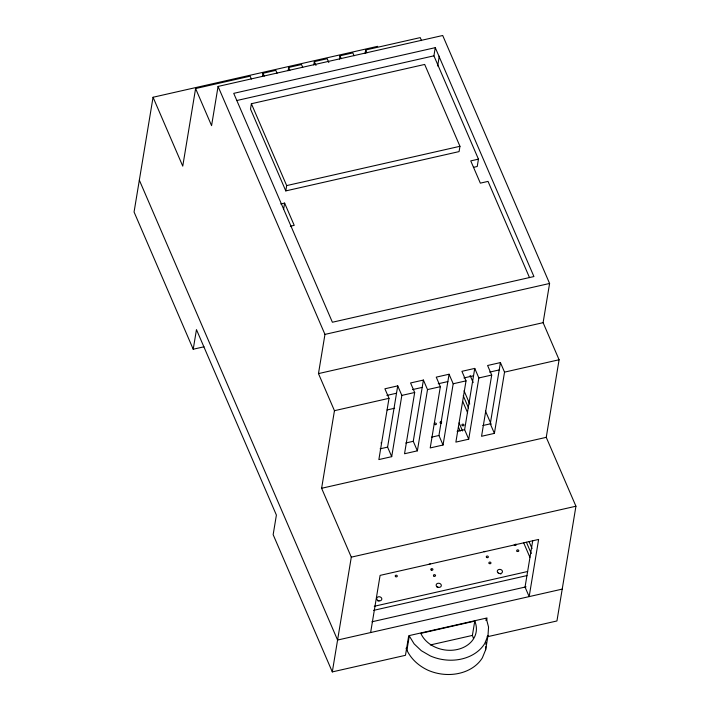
<?xml version="1.0" encoding="UTF-8"?>
<svg xmlns="http://www.w3.org/2000/svg" width="710" height="710" viewBox="0 0 710 710"><rect width="100%" height="100%" fill="white"/><g stroke="black" fill="none" stroke-linecap="round" stroke-linejoin="round"><path stroke-width="1.06" d="M406.049 648.23C410.052 658.188 418.288 665.696 427.89 670.187A41.073 32.713 9.4 0 0 482.356 657.842L485.631 649.863L485.835 646.659M485.977 644.529L486.11 642.39M485.631 649.863L488.001 635.574L488.542 627.036L486.306 618.508L485.968 620.549M377.693 46.319L153.058 97.252L134.066 211.997L193.218 349.231L204.018 346.782M251.384 79.041L250.151 76.174L195.596 88.546L182.754 166.131L153.058 97.252M486.998 636.826L556.942 620.966L575.934 506.221L546.247 437.342L559.09 359.757L543.106 322.668L549.593 283.467L442.703 35.5L218.068 86.434L211.58 125.635L195.596 88.546M193.218 349.231L196.466 329.626L276.394 515.069L273.155 534.674L332.307 671.9L405.472 655.312L408.72 635.707L487.016 617.957L486.661 620.132M251.384 103.731L250.506 109.047L285.793 190.901L459.077 151.603L459.956 146.296L424.678 64.441L251.384 103.731L286.671 185.594L285.793 190.901M262.443 76.547L262.984 73.272L275.817 70.361L277.051 73.219M288.118 70.725L288.659 67.45L301.493 64.539L302.726 67.397M283.574 209.397L284.621 203.095L280.769 203.965M313.784 64.903L314.326 61.628L327.168 58.717L328.81 62.533M339.46 59.081L340.001 55.806L352.834 52.895L354.068 55.753M365.135 53.268L365.677 49.984L420.231 37.612L421.527 40.621M332.307 671.9L351.299 557.155L321.612 488.276L334.454 410.691L318.47 373.602L324.958 334.401L218.068 86.434M473.384 167.365L477.235 166.495L478.451 159.146L433.916 55.824L435.265 47.659L233.732 93.356L332.395 322.242L533.929 276.545L435.265 47.659M437.662 65.986L439.277 56.188M389.009 398.319L378.865 459.574L391.707 456.663L401.842 395.408L397.733 385.876L384.9 388.787L389.009 398.319L334.454 410.691M391.707 456.663L387.598 447.123L397.733 385.876M370.629 632.557L380.098 575.384L538.624 539.44L529.163 596.613L525.045 587.072L532.731 540.692M414.684 392.497L404.54 453.752L417.373 450.841L427.518 389.595L423.408 380.054L410.566 382.965L414.684 392.497L401.842 395.408M417.373 450.841L413.264 441.3L423.408 380.054M440.351 386.684L430.216 447.93L443.049 445.019L453.193 383.773L449.075 374.232L436.242 377.143L440.351 386.684L427.518 389.595M443.049 445.019L438.94 435.487L449.075 374.232M406.928 650.262L409.288 635.974L414.152 643.899L421.305 650.697L430.26 655.898A41.073 32.713 9.4 0 0 484.717 643.544L488.001 635.574M466.026 380.862L455.882 442.108L468.724 439.197L478.859 377.951L474.75 368.41L461.917 371.321L466.026 380.862L453.193 383.773M468.724 439.197L464.615 429.665L474.75 368.41M491.702 375.04L481.558 436.286L494.4 433.375L504.535 372.129L500.426 362.588L487.592 365.499L491.702 375.04L478.859 377.951M494.4 433.375L490.282 423.843L500.426 362.588M473.41 638.379A28.755 22.906 9.4 0 0 472.39 635.423L474.759 621.126L420.844 633.356A28.755 22.906 9.4 0 0 457.391 649.49A28.755 22.906 9.4 0 0 474.759 621.126M236.696 100.545L433.916 55.824M286.671 185.594L459.956 146.296M478.451 159.146L470.748 160.886L480.342 183.144L488.036 181.396L529.518 277.628M290.363 226.224L294.215 225.345L284.621 203.095M324.958 334.401L549.593 283.467M318.47 373.602L543.106 322.668M386.888 395.408L396.517 393.225M412.563 389.586L422.193 387.403M438.239 383.764L447.859 381.581M463.905 377.942L473.534 375.759M489.58 372.12L499.21 369.937M504.535 372.129L559.09 359.757M387.065 409.954L394.609 408.25M380.107 448.827L387.598 447.123M405.783 443.005L413.264 441.3M431.449 437.183L438.94 435.487M457.125 431.361L464.615 429.665M482.8 425.538L490.282 423.843M321.612 488.276L546.247 437.342M351.299 557.155L575.934 506.221M374.276 606.278L527.654 571.497M373.593 610.36L526.98 575.579M371.96 621.783L526.074 586.842M562.213 589.114L337.578 640.047L139.338 180.145M430.34 644.955L472.39 635.423M365.677 49.984L366.91 52.842M340.001 55.806L341.235 58.664M470.109 375.439L473.179 382.566M485.462 411.055L491.16 424.278M464.047 390.793L469.754 404.034M528.994 541.473L532.065 548.599M463.24 395.701L468.502 407.913M526.429 542.298L531.258 553.498M462.769 401.514L467.597 412.714M523.767 543.035L529.909 557.288M314.326 61.628L315.977 65.444M459.095 422.938L462.556 430.97M458.42 427.021L460.151 431.032M288.659 67.45L289.893 70.308M262.984 73.272L264.218 76.13M437.2 587.383A2.609 2.077 9.4 0 1 438.531 587.383M381.412 442.765A1.038 0.825 9.4 0 1 380.968 442.987M441.407 423.373A1.038 0.825 9.4 0 1 440.049 422.352A1.038 0.825 9.4 0 1 441.735 421.971M430.295 563.58A1.038 0.825 9.4 0 1 429.097 564.175M485.498 551.386A1.038 0.825 9.4 0 1 484.034 551.395M515.824 544.046A1.038 0.825 9.4 0 1 515.744 545.36A1.038 0.825 9.4 0 1 514.182 544.854M377.693 600.882A2.609 2.077 9.4 0 1 379.033 600.873M499.671 573.52A2.609 2.077 9.4 0 1 500.878 574.053M437.058 586.815A2.609 2.077 9.4 0 0 441.292 585.848A2.609 2.077 9.4 0 0 437.875 583.3A2.609 2.077 9.4 0 0 437.058 586.815M377.56 600.305A2.609 2.077 9.4 0 0 381.794 599.346A2.609 2.077 9.4 0 0 378.368 596.799A2.609 2.077 9.4 0 0 377.56 600.305M498.189 572.952A2.609 2.077 9.4 0 0 502.431 571.985A2.609 2.077 9.4 0 0 499.006 569.438A2.609 2.077 9.4 0 0 498.189 572.952M434.689 424.456A1.038 0.825 9.4 0 0 436.375 424.074A1.038 0.825 9.4 0 0 435.008 423.053A1.038 0.825 9.4 0 0 434.689 424.456M431.218 570.023A1.038 0.825 9.4 0 0 432.914 569.642A1.038 0.825 9.4 0 0 431.547 568.621A1.038 0.825 9.4 0 0 431.218 570.023M433.828 576.076A1.038 0.825 9.4 0 0 435.523 575.695A1.038 0.825 9.4 0 0 434.156 574.674A1.038 0.825 9.4 0 0 433.828 576.076M486.643 557.457A1.038 0.825 9.4 0 0 488.338 557.066A1.038 0.825 9.4 0 0 486.971 556.054A1.038 0.825 9.4 0 0 486.643 557.457M489.261 563.509A1.038 0.825 9.4 0 0 490.947 563.128A1.038 0.825 9.4 0 0 489.58 562.107A1.038 0.825 9.4 0 0 489.261 563.509M517.093 551.288A1.038 0.825 9.4 0 0 518.788 550.907A1.038 0.825 9.4 0 0 517.421 549.886A1.038 0.825 9.4 0 0 517.093 551.288M395.594 576.626A1.038 0.825 9.4 0 0 397.28 576.236A1.038 0.825 9.4 0 0 395.914 575.224A1.038 0.825 9.4 0 0 395.594 576.626M462.281 425.583A1.038 0.825 9.4 0 0 463.976 425.201A1.038 0.825 9.4 0 0 462.609 424.181A1.038 0.825 9.4 0 0 462.281 425.583"/></g></svg>
